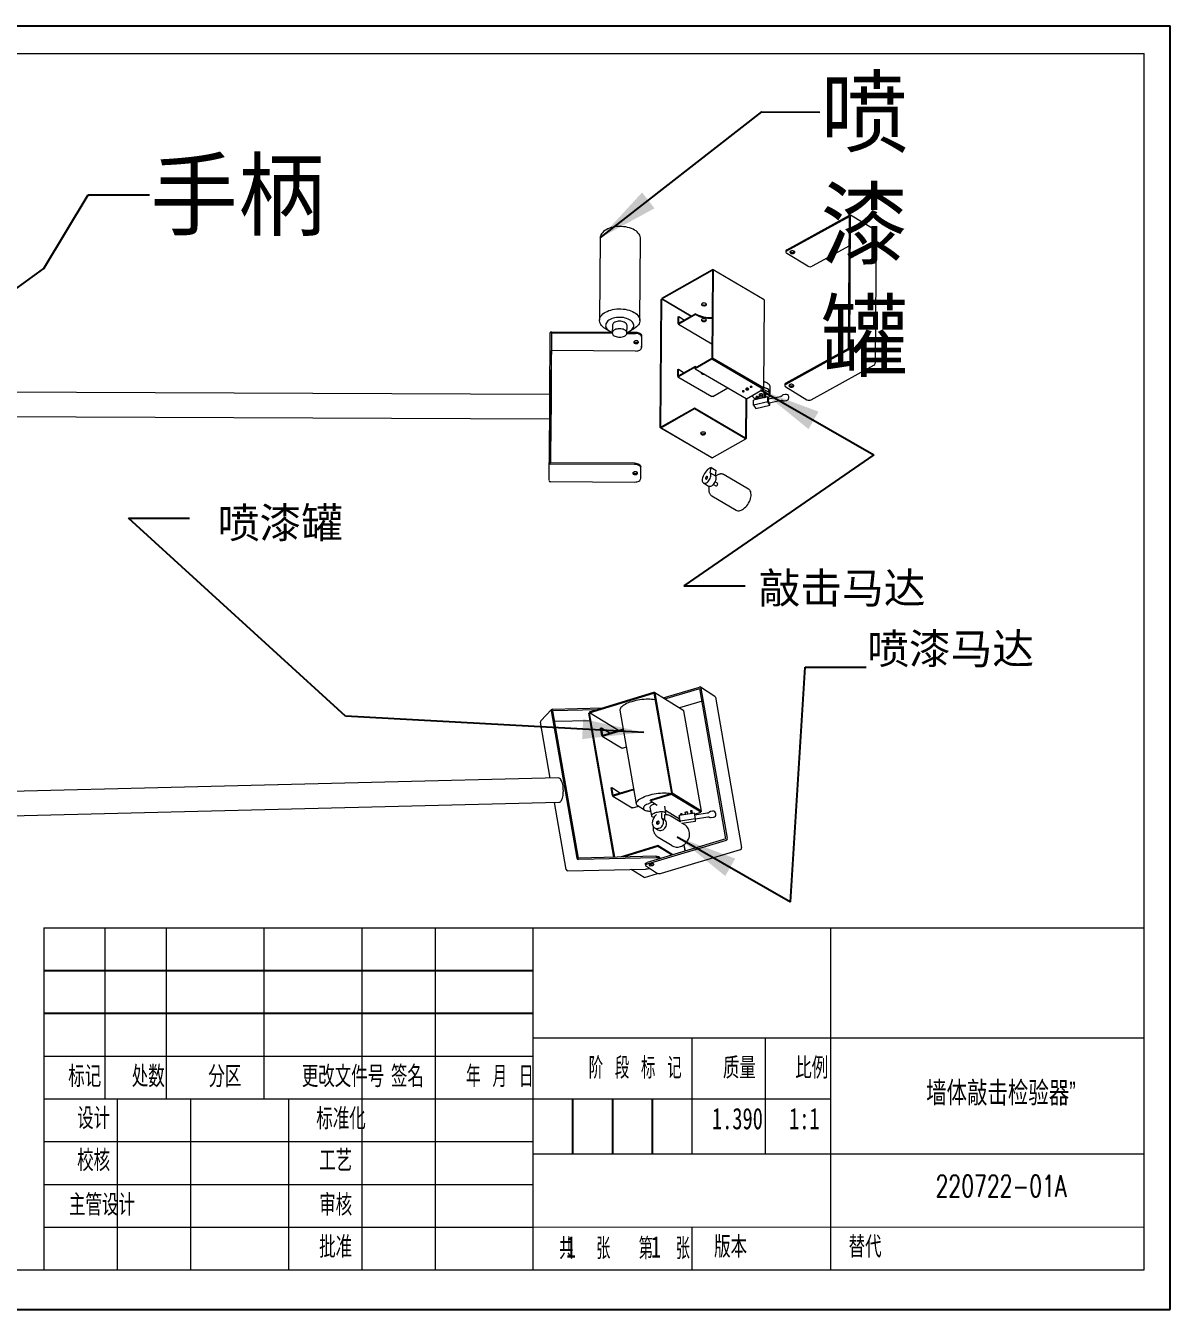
# Model space of a CAD drawing. Header units: millimetres. Extents: x 4026 to 12897, y 1001 to 4966.
# Drawn here: x 5124 to 6996, y 1001 to 3101 of the extents above; entities that cross this region are included whole.
import ezdxf

# ---------------------------------------------------------------- set-up
doc = ezdxf.new("R2010")
doc.units = ezdxf.units.MM
doc.layers.add('图框', color=7, linetype='Continuous')
doc.styles.add('SLDTEXTSTYLE0', font='TXT', dxfattribs={"width": 0.7, "bigfont": 'bigfont'})
doc.styles.add('SLDTEXTSTYLE1', font='TXT', dxfattribs={"width": 0.6, "bigfont": 'bigfont'})
doc.styles.add('SLDTEXTSTYLE2', font='TXT', dxfattribs={"width": 0.614286, "bigfont": 'bigfont'})
doc.styles.add('SLDTEXTSTYLE3', font='TXT', dxfattribs={"width": 0.62, "bigfont": 'bigfont'})
doc.styles.add('SLDTEXTSTYLE5', font='TXT', dxfattribs={"width": 0.7})
doc.dimstyles.new('ISO-25', dxfattribs={"dimtxt": 2.5, "dimasz": 2.5, "dimexe": 1.25, "dimexo": 0.625, "dimtad": 1, "dimtxsty": 'Standard', "dimcen": 2.5, "dimadec": 0, "dimazin": 0, "dimtfac": 1, "dimtmove": 0, "dimatfit": 3, "dimfxl": 1, "dimarcsym": 0})

msp = doc.modelspace()

# ---------------------------------------------------------------- linework, layer by layer
at = {"color": 7, "linetype": 'Continuous', "lineweight": 15}
for p, q in [((6368.9, 2732.3), (6471.5, 2788.8)), ((6369, 2734.3), (6471.5, 2790.8)), ((6470.1, 2572.6), (6471.6, 2788.7)), ((6471.9, 2573.6), (6473.4, 2789.7)), ((6514.5, 2765.8), (6472.9, 2790.9)), ((6063.6, 2753.4), (6062.6, 2618.7)), ((6128.6, 2618.2), (6129.6, 2752.9)), ((6515, 2764.5), (6513.5, 2548.5)), ((6367.4, 2732.3), (6367.4, 2730.2)), ((6471.3, 2740.6), (6410.5, 2707.1)), ((6403.5, 2707.2), (6368.8, 2728.2)), ((6164.4, 2654.8), (6247.4, 2701.9)), ((6164.4, 2653.6), (6247.3, 2700.7)), ((6247.4, 2700.7), (6246.4, 2556.3)), ((6247.4, 2701.9), (6247.3, 2700.7)), ((6247.4, 2700.7), (6247.3, 2700.7)), ((6248.5, 2701.3), (6247.4, 2701.9)), ((6248.5, 2701.3), (6247.4, 2700.7)), ((6248.5, 2701.3), (6247.4, 2556.9)), ((6331.8, 2652.4), (6248.5, 2701.3)), ((6161.8, 2443.2), (6163.3, 2652.9)), ((6162.9, 2443.8), (6164.3, 2653.5)), ((6163.3, 2652.9), (6164.3, 2653.5)), ((6212.5, 2625.2), (6164.3, 2653.5)), ((6164.4, 2654.8), (6164.4, 2653.6)), ((6212.6, 2625.3), (6164.4, 2653.6)), ((6331.2, 2507.3), (6332.3, 2651.7)), ((6219.7, 2629.3), (6192.5, 2613.8)), ((6219.7, 2628), (6192.5, 2612.6)), ((6219.7, 2629.3), (6219.7, 2628)), ((6072.2, 2605.1), (6079.3, 2601)), ((6083.6, 2610.4), (6083.5, 2598.1)), ((6107.5, 2597.9), (6107.6, 2610.2)), ((6111.8, 2600.8), (6118.9, 2604.8)), ((6191.3, 2624.2), (6192.4, 2624.8)), ((6191.3, 2613.3), (6191.3, 2624.2)), ((6191.6, 2612.5), (6246.6, 2580.3)), ((6192.3, 2613.9), (6192.4, 2624.8)), ((6192.4, 2624.8), (6201.9, 2619.2)), ((5981.5, 2597.8), (5980, 2385.9)), ((5984, 2597.8), (5982.5, 2385.8)), ((5984.2, 2600), (6082.2, 2599.6)), ((5984.2, 2598), (6083.5, 2597.5)), ((6107.5, 2597.4), (6121.5, 2597.3)), ((6109, 2599.4), (6121.5, 2599.4)), ((6131.5, 2593.6), (6131.5, 2576.2)), ((6131.5, 2591.5), (6131.5, 2574.2)), ((5982.7, 2385.7), (5984, 2568.9)), ((6121.5, 2568.5), (5984.2, 2569.1)), ((6131.5, 2574.2), (6131.5, 2576.2)), ((6470, 2572.4), (6367.4, 2515.9)), ((6470, 2570.4), (6367.4, 2513.9)), ((6219.1, 2543.1), (6191.9, 2527.7)), ((6219.1, 2541.9), (6191.9, 2526.5)), ((6246.3, 2556.2), (6219, 2540.7)), ((6246.3, 2555), (6219, 2539.5)), ((6219.1, 2543.1), (6219.1, 2541.9)), ((6221.3, 2541.9), (6219.1, 2543.1)), ((6220.1, 2541.3), (6219.1, 2541.9)), ((6329.6, 2507.3), (6246.3, 2556.2)), ((6246.3, 2555), (6246.3, 2556.2)), ((6329.6, 2506.1), (6246.3, 2555)), ((6247.4, 2556.9), (6246.4, 2556.3)), ((6329.7, 2507.4), (6246.4, 2556.3)), ((6330.8, 2508), (6247.4, 2556.9)), ((6409, 2488.7), (6511.6, 2545.2)), ((6190.7, 2538), (6191.8, 2538.6)), ((6190.7, 2527.2), (6190.7, 2538)), ((6191, 2526.4), (6246.2, 2494)), ((6191.7, 2527.8), (6191.8, 2538.6)), ((6191.8, 2538.6), (6201.3, 2533)), ((6219, 2539.5), (6219, 2540.7)), ((6219, 2539.5), (6302.3, 2490.6)), ((6300.9, 2524.2), (6301, 2524.2)), ((5980.8, 2497.4), (4481.9, 2504.1)), ((6247.8, 2494), (6272.6, 2508.1)), ((6303.2, 2490.5), (6330.5, 2506)), ((6329.6, 2506.1), (6329.6, 2507.3)), ((6330.8, 2508), (6329.7, 2507.4)), ((6329.7, 2507.3), (6330.7, 2506.7)), ((6331.3, 2500.3), (6331.3, 2498.7)), ((6335.3, 2498.6), (6335.3, 2500.3)), ((6341.4, 2496.6), (6341.5, 2500.4)), ((6342, 2500.4), (6342, 2508.6)), ((6365.9, 2513.9), (6365.9, 2511.8)), ((6367.3, 2509.8), (6401.9, 2488.8)), ((6302, 2490.8), (6301.5, 2426.3)), ((6303, 2490.4), (6302.6, 2425.6)), ((6337.9, 2493.3), (6314.5, 2488.2)), ((6314.5, 2480.1), (6314.5, 2488.2)), ((6337.8, 2485.1), (6314.5, 2480.1)), ((6314.5, 2480.1), (6318.1, 2474.7)), ((6318.1, 2474.7), (6341.4, 2479.7)), ((6318.5, 2493.1), (6318.5, 2491.4)), ((6319.3, 2491.4), (6319.3, 2489.3)), ((6321.8, 2489.8), (6321.8, 2491.4)), ((6322.5, 2491.4), (6322.5, 2493)), ((6323.9, 2496.7), (6323.9, 2494.2)), ((6324.9, 2494.2), (6324.9, 2490.5)), ((6328.9, 2491.4), (6328.9, 2494.2)), ((6329.9, 2494.2), (6329.9, 2496.6)), ((6332.1, 2498.7), (6332, 2492.7)), ((6334.5, 2492.7), (6334.6, 2498.7)), ((6337.8, 2485.1), (6337.9, 2493.3)), ((6341.4, 2479.7), (6337.8, 2485.1)), ((6340.3, 2489.7), (6337.9, 2493.3)), ((6358.6, 2493.7), (6339, 2489.5)), ((6340.3, 2483.6), (6359.9, 2487.9)), ((6341.4, 2479.7), (6341.4, 2483.8)), ((6366.6, 2497.5), (6363.1, 2496.8)), ((6365.2, 2487), (6368.7, 2487.7)), ((4481.7, 2464.1), (5980.5, 2457.4)), ((6218.1, 2475.1), (6162.9, 2443.7)), ((6218.1, 2473.8), (6162.9, 2442.5)), ((6218.1, 2473.8), (6218.1, 2475.1)), ((6301.4, 2426.2), (6218.1, 2475.1)), ((6301.4, 2425), (6218.1, 2473.8)), ((6161.8, 2443.2), (6162.9, 2443.8)), ((6245.1, 2394.3), (6161.8, 2443.2)), ((6162.9, 2443.7), (6162.9, 2443.8)), ((6162.9, 2442.5), (6162.9, 2443.7)), ((6246.2, 2393.6), (6162.9, 2442.5)), ((6247.1, 2393.5), (6302.2, 2424.9)), ((6245.1, 2394.3), (6245.1, 2394.3)), ((5980, 2357), (5980, 2385.9)), ((6120, 2385.1), (5982.7, 2385.7)), ((6120, 2383), (5982.7, 2383.6)), ((6130, 2361.9), (6130, 2379.2)), ((6130, 2359.9), (6130, 2377.2)), ((6243.6, 2369.2), (6245, 2377.9)), ((6245, 2377.9), (6253.4, 2373)), ((5982.7, 2354.8), (6120, 2354.1)), ((6130, 2359.9), (6130, 2361.9)), ((6232.7, 2352.6), (6241.1, 2347.6)), ((6243.6, 2369.2), (6252.1, 2364.2)), ((6255.4, 2352.3), (6251.8, 2354.4)), ((6252.1, 2364.2), (6253.4, 2373)), ((6306.5, 2342.6), (6266.4, 2366.1)), ((6246.1, 2331.6), (6286.3, 2308.1)), ((6248.9, 2350.3), (6252.9, 2348)), ((6166.7, 2000.9), (6226.1, 2018.8)), ((6169.4, 1999.3), (6226.5, 2016.5)), ((6269.5, 1770.6), (6226.7, 2016.3)), ((6251.2, 2003.5), (6228, 2018.6)), ((6271.8, 1771.3), (6229, 2017)), ((6046.1, 1978), (6151.4, 2010.3)), ((6046.4, 1976.6), (6151.7, 2008.9)), ((6151.4, 2010.3), (6151.7, 2008.9)), ((6153.1, 2009.3), (6151.4, 2010.3)), ((6153.1, 2009.3), (6151.7, 2008.9)), ((6151.7, 2008.9), (6180.4, 1844.6)), ((6151.7, 2008.9), (6151.7, 2008.9)), ((6153.1, 2009.3), (6181.7, 1845)), ((6200.6, 1980.1), (6153.1, 2009.3)), ((6230.3, 1995.6), (6193.5, 1984.5)), ((6252.2, 2002), (6295.1, 1756.2)), ((5984, 1981.9), (5966.6, 1963.4)), ((5983.5, 1980), (6025.5, 1738.8)), ((5985.6, 1982.5), (6067.6, 1984.6)), ((5985.8, 1980), (6027.8, 1738.9)), ((5986, 1980.2), (6059.3, 1982)), ((6044.9, 1976.1), (6046.3, 1976.5)), ((6086.1, 1740.2), (6044.9, 1976.1)), ((6046.1, 1978), (6046.4, 1976.6)), ((6087.5, 1740.2), (6046.3, 1976.5)), ((6093.6, 1947.5), (6046.3, 1976.5)), ((6093.7, 1947.5), (6046.4, 1976.6)), ((6096.1, 1981), (6122.8, 1827.7)), ((6200.6, 1980.1), (6200.8, 1979.9)), ((6229.4, 1815.7), (6200.8, 1980)), ((5982, 1869.8), (5966, 1961.5)), ((6047.1, 1963.7), (5988.9, 1962.2)), ((6066.6, 1964.2), (6066.4, 1964.2)), ((6064.4, 1951.7), (6065.8, 1952.2)), ((6066.6, 1939.4), (6064.4, 1951.7)), ((6067.9, 1939.8), (6065.8, 1952.2)), ((6065.8, 1952.2), (6080.1, 1943.4)), ((6067.2, 1938.4), (6098.7, 1919.1)), ((6101.5, 1949.9), (6068.1, 1939.7)), ((6101.8, 1948.5), (6068.4, 1938.3)), ((6100.1, 1918.9), (6099.9, 1919)), ((6100.1, 1918.9), (6106.6, 1920.9)), ((5995.3, 1870.1), (4631.4, 1836.1)), ((6081.5, 1853.8), (6082.9, 1854.2)), ((6083.7, 1841.4), (6081.5, 1853.8)), ((6085, 1841.8), (6082.9, 1854.2)), ((6082.9, 1854.2), (6097.2, 1845.4)), ((6118.6, 1851.9), (6085.2, 1841.7)), ((6118.8, 1850.5), (6085.5, 1840.3)), ((4638.4, 1796.3), (5996.3, 1830.2)), ((6008.1, 1720.3), (5989, 1830)), ((6084.3, 1840.4), (6115.8, 1821.1)), ((6180.3, 1844.5), (6145.7, 1833.9)), ((6145.9, 1832.5), (6145.7, 1833.9)), ((6180.6, 1843.1), (6145.9, 1832.5)), ((6145.9, 1832.5), (6156.9, 1825.7)), ((6180.6, 1843.1), (6180.3, 1844.5)), ((6227.9, 1815.4), (6180.3, 1844.5)), ((6181.7, 1845), (6180.4, 1844.6)), ((6227.9, 1815.5), (6180.4, 1844.6)), ((6228.1, 1814), (6180.6, 1843.1)), ((6180.7, 1844.3), (6181.1, 1844.2)), ((6229.3, 1815.9), (6181.7, 1845)), ((6187.4, 1840.3), (6187.5, 1840.2)), ((6187.7, 1840), (6187.6, 1840.2)), ((6208.1, 1827.6), (6207.9, 1827.6)), ((6117.1, 1821), (6116.9, 1821)), ((6117.1, 1820.9), (6126.4, 1823.8)), ((6125.6, 1824.3), (6136.2, 1817.7)), ((6145.1, 1822), (6147.6, 1808.1)), ((6164.7, 1804.5), (6164.7, 1813)), ((6171.2, 1812.2), (6169.2, 1823.8)), ((6169.5, 1801.5), (6169.5, 1810.1)), ((6170.3, 1817.6), (6193.5, 1803.3)), ((6194.4, 1798.1), (6179.2, 1807.5)), ((6179.2, 1807.5), (6179.6, 1807.2)), ((6217.8, 1812.3), (6193.1, 1808.4)), ((6194.7, 1799.1), (6193.1, 1808.4)), ((6193.1, 1808.4), (6193.2, 1805.1)), ((6195.3, 1811), (6195.6, 1808.8)), ((6198.1, 1809.2), (6197.7, 1811.4)), ((6202.6, 1813.6), (6203.2, 1810)), ((6207.2, 1810.6), (6206.5, 1814.3)), ((6211.5, 1816), (6212.3, 1811.4)), ((6214.8, 1811.8), (6214, 1816.4)), ((6219.4, 1803), (6217.8, 1812.3)), ((6218, 1821.4), (6218, 1821.6)), ((6218.1, 1810.8), (6228.3, 1813.9)), ((6238.9, 1812.2), (6218.4, 1809)), ((6219.4, 1803), (6239.8, 1806.2)), ((6227.8, 1815.5), (6228.4, 1815.1)), ((6229.3, 1815.9), (6227.9, 1815.5)), ((6228.1, 1814), (6227.9, 1815.4)), ((6247.5, 1815.5), (6243.8, 1815)), ((6152.9, 1788.4), (6157.8, 1785.4)), ((6164.7, 1804.5), (6169.5, 1801.5)), ((6192.8, 1803.8), (6193.7, 1798.6)), ((6194.4, 1798.1), (6193.2, 1805.1)), ((6193.4, 1803.4), (6194.3, 1798.2)), ((6219.4, 1803), (6194.7, 1799.1)), ((6194.7, 1799.1), (6194.8, 1797.6)), ((6197.2, 1796.1), (6219.5, 1799.6)), ((6202.1, 1793.4), (6197.5, 1796.2)), ((6219.5, 1799.6), (6219.4, 1803)), ((6245.3, 1805.1), (6249, 1805.7)), ((6269.4, 1770.3), (6140.3, 1731.5)), ((6269.8, 1768), (6140.7, 1729.2)), ((6158.3, 1773.4), (6181.2, 1759.3)), ((6158, 1759.4), (6096.2, 1740.4)), ((6158.2, 1758), (6101.4, 1740.5)), ((6182.6, 1744.2), (6158, 1759.4)), ((6158.2, 1758), (6158, 1759.4)), ((6181.3, 1743.8), (6158.2, 1758)), ((6163.9, 1714.1), (6293.1, 1753)), ((6200.3, 1760.4), (6202.1, 1750.1)), ((6200.8, 1760.8), (6202.6, 1750.3)), ((6154.8, 1741.9), (6028.1, 1738.7)), ((6155.2, 1739.6), (6028.5, 1736.4)), ((6137.3, 1729.4), (6137.7, 1727.1)), ((6138.1, 1726.6), (6157.5, 1714)), ((6161.5, 1737.9), (6161.1, 1739.9)), ((6011, 1717.9), (6137.7, 1721.1)), ((6135.7, 1707.3), (6114.3, 1720.5)), ((6136, 1707.3), (6135.7, 1707.3)), ((6136, 1707.3), (6157.6, 1713.9))]:
    msp.add_line(p, q, dxfattribs=at)
at = {"color": 7, "linetype": 'Continuous', "lineweight": 15, "flags": 128}
for points in [[(6129.6, 2752.9), (6129.5, 2753.8), (6129.2, 2755.8), (6128.5, 2757.8), (6127.5, 2759.7), (6126.1, 2761.5), (6124.4, 2763.3), (6122.4, 2764.9), (6120.1, 2766.4), (6117.5, 2767.8), (6114.8, 2769), (6111.8, 2770), (6108.6, 2770.8), (6105.4, 2771.5), (6102, 2771.9), (6098.6, 2772.2), (6095.1, 2772.2), (6091.7, 2772), (6088.3, 2771.6), (6085, 2771.1)], [(6085, 2771.1), (6081.8, 2770.3), (6078.8, 2769.3), (6076, 2768.2), (6073.4, 2766.8), (6071.1, 2765.4), (6069, 2763.8), (6067.3, 2762.1), (6065.9, 2760.3), (6064.8, 2758.4), (6064, 2756.4), (6063.6, 2754.5), (6063.6, 2753.4)], [(6380.9, 2731.7), (6380, 2732.1), (6378.9, 2732.4), (6377.7, 2732.4), (6376.5, 2732.2), (6375.5, 2731.9), (6374.7, 2731.4), (6374.2, 2730.8), (6374.1, 2730.1), (6374.3, 2729.4), (6374.8, 2728.8), (6375.6, 2728.3), (6376.7, 2727.9), (6377.8, 2727.8), (6379, 2727.9), (6380.1, 2728.1), (6381, 2728.5), (6381.7, 2729.1), (6382, 2729.8), (6382, 2730.5), (6381.6, 2731.1), (6380.9, 2731.7)], [(6236.4, 2643.1), (6237.1, 2643.7), (6237.5, 2644.3), (6237.6, 2645), (6237.3, 2645.7), (6236.6, 2646.3), (6235.7, 2646.7), (6234.7, 2647), (6233.5, 2647.1), (6232.3, 2647), (6231.2, 2646.7), (6230.4, 2646.2), (6229.8, 2645.6), (6229.6, 2644.9), (6229.7, 2644.2), (6230.2, 2643.6), (6231, 2643.1), (6232, 2642.7), (6233.1, 2642.5), (6234.3, 2642.5), (6235.5, 2642.7), (6236.4, 2643.1)], [(6072.2, 2605.1), (6072.1, 2605.2), (6069.8, 2606.7), (6067.8, 2608.3), (6066.1, 2610.1), (6064.7, 2611.9), (6063.7, 2613.8), (6063, 2615.8), (6062.7, 2617.8), (6062.7, 2619.7), (6063.1, 2621.7), (6063.8, 2623.7), (6064.9, 2625.6), (6066.4, 2627.4), (6068.1, 2629.1), (6070.2, 2630.7), (6072.5, 2632.1), (6075.1, 2633.4), (6077.9, 2634.6), (6080.9, 2635.6), (6084.1, 2636.3)], [(6084.1, 2636.3), (6087.4, 2636.9), (6090.7, 2637.3), (6094.2, 2637.5), (6097.6, 2637.5), (6101.1, 2637.2), (6104.4, 2636.8), (6107.7, 2636.1), (6110.9, 2635.3), (6113.8, 2634.3), (6116.6, 2633.1), (6119.2, 2631.7), (6121.4, 2630.2), (6123.5, 2628.6), (6125.2, 2626.8), (6126.5, 2625), (6127.6, 2623.1), (6128.3, 2621.1), (6128.6, 2619.1), (6128.6, 2617.1), (6128.2, 2615.2), (6127.4, 2613.2), (6126.3, 2611.3), (6124.9, 2609.5), (6123.2, 2607.8), (6121.1, 2606.2), (6118.9, 2604.8)], [(6229.7, 2645.4), (6230.2, 2644.8), (6231, 2644.3), (6232, 2643.9), (6233.1, 2643.7), (6234.3, 2643.7), (6235.5, 2644), (6236.4, 2644.4)], [(6236.4, 2644.4), (6237.1, 2644.9), (6237.5, 2645.4)], [(6087.5, 2622.8), (6084.9, 2622.1), (6082.4, 2621.2), (6080.1, 2620.2), (6078.1, 2619), (6076.4, 2617.7), (6075, 2616.3), (6073.8, 2614.7), (6073.1, 2613.1), (6072.7, 2611.5), (6072.6, 2609.8), (6072.9, 2608.1), (6073.6, 2606.5), (6074.6, 2604.9), (6075.9, 2603.5), (6077.6, 2602.1), (6079.5, 2600.8), (6081.7, 2599.7), (6083.5, 2599)], [(6091.3, 2604.5), (6089.4, 2604), (6087.7, 2603.3), (6086.2, 2602.5), (6085, 2601.5), (6084.2, 2600.4), (6083.7, 2599.2), (6083.5, 2598), (6083.7, 2596.8), (6084.3, 2595.7), (6085.2, 2594.6), (6086.4, 2593.6), (6087.9, 2592.7), (6089.6, 2592), (6091.5, 2591.5), (6093.5, 2591.2), (6095.6, 2591.1), (6097.7, 2591.2), (6099.7, 2591.5), (6101.6, 2592), (6103.3, 2592.7), (6104.8, 2593.6), (6105.9, 2594.6), (6106.8, 2595.7), (6107.3, 2596.8), (6107.5, 2598), (6107.3, 2599.2), (6106.7, 2600.4), (6105.8, 2601.5), (6104.6, 2602.5), (6103.1, 2603.3), (6101.4, 2604), (6099.5, 2604.5), (6097.5, 2604.9), (6095.4, 2605), (6093.3, 2604.9), (6091.3, 2604.5)], [(6091.4, 2616.8), (6089.5, 2616.3), (6087.8, 2615.6), (6086.3, 2614.7), (6085.1, 2613.7), (6084.3, 2612.6), (6083.7, 2611.5), (6083.6, 2610.4)], [(6107.5, 2598.9), (6108.7, 2599.3), (6111, 2600.4), (6113, 2601.5), (6114.8, 2602.9), (6116.2, 2604.3), (6117.3, 2605.8), (6118.1, 2607.4), (6118.5, 2609.1), (6118.6, 2610.8), (6118.2, 2612.4), (6117.6, 2614), (6116.6, 2615.6), (6115.2, 2617.1), (6113.6, 2618.5), (6111.6, 2619.7), (6109.4, 2620.8), (6107, 2621.7), (6104.4, 2622.5), (6101.7, 2623.1), (6098.9, 2623.4), (6096, 2623.6), (6093.1, 2623.5), (6090.3, 2623.2), (6087.5, 2622.8)], [(6107.6, 2610.2), (6107.6, 2610.3), (6107.4, 2611.5), (6106.8, 2612.7), (6105.9, 2613.8), (6104.7, 2614.7), (6103.2, 2615.6), (6101.5, 2616.3), (6099.6, 2616.8), (6097.6, 2617.1), (6095.5, 2617.2), (6093.4, 2617.1), (6091.4, 2616.8)], [(6236.2, 2617.4), (6237, 2618), (6237.3, 2618.6), (6237.4, 2619.3), (6237.1, 2620), (6236.5, 2620.6), (6235.6, 2621), (6234.5, 2621.3), (6233.3, 2621.4), (6232.1, 2621.3), (6231.1, 2620.9), (6230.2, 2620.5), (6229.7, 2619.9), (6229.4, 2619.2), (6229.6, 2618.5), (6230, 2617.9), (6230.8, 2617.3), (6231.8, 2617), (6233, 2616.8), (6234.1, 2616.8), (6235.3, 2617), (6236.2, 2617.4)], [(6229.6, 2619.7), (6230, 2619.1), (6230.8, 2618.6), (6231.8, 2618.2), (6233, 2618), (6234.2, 2618), (6235.3, 2618.2), (6236.2, 2618.6)], [(6236.2, 2618.6), (6237, 2619.2), (6237.3, 2619.7)], [(6118.5, 2582.9), (6118.7, 2582.2), (6119.2, 2581.6), (6120, 2581.1), (6121, 2580.8), (6122.2, 2580.6), (6123.4, 2580.6), (6124.5, 2580.9), (6125.4, 2581.3), (6126.1, 2581.9), (6126.5, 2582.5), (6126.5, 2583.2), (6126.1, 2583.9), (6125.4, 2584.5), (6124.5, 2584.9), (6123.4, 2585.1), (6122.2, 2585.2), (6121, 2585.1), (6120, 2584.7), (6119.2, 2584.2), (6118.7, 2583.6), (6118.5, 2582.9)], [(6121.5, 2599.4), (6123.5, 2599.3), (6125.3, 2598.9), (6127.1, 2598.4), (6128.6, 2597.7), (6129.8, 2596.8), (6130.7, 2595.8), (6131.3, 2594.7), (6131.5, 2593.6)], [(6131.5, 2591.5), (6131.3, 2592.6), (6130.7, 2593.7), (6129.8, 2594.7), (6128.6, 2595.6), (6127, 2596.3), (6125.3, 2596.9), (6123.4, 2597.2), (6121.5, 2597.3)], [(6121.5, 2568.5), (6123.5, 2568.6), (6125.3, 2568.9), (6127.1, 2569.4), (6128.6, 2570.1), (6129.8, 2571), (6130.7, 2572), (6131.3, 2573.1), (6131.5, 2574.2)], [(6229, 2533.6), (6228.8, 2533), (6229, 2532.4), (6229.4, 2531.7), (6230.2, 2531.2), (6231.2, 2530.8), (6232.4, 2530.6), (6233.5, 2530.7), (6233.9, 2530.7)], [(6298.8, 2502), (6299.2, 2502.3), (6299.3, 2502.6), (6299.2, 2502.9), (6298.8, 2503.2), (6298.4, 2503.4), (6297.8, 2503.5), (6297.2, 2503.4), (6296.7, 2503.2), (6296.4, 2503), (6296.3, 2502.6), (6296.4, 2502.3), (6296.7, 2502), (6297.2, 2501.8), (6297.8, 2501.8), (6298.4, 2501.8), (6298.8, 2502)], [(6305.9, 2505.2), (6306.5, 2505.7), (6306.7, 2506.2), (6306.5, 2506.8), (6305.9, 2507.3), (6305.1, 2507.6), (6304.2, 2507.7), (6303.2, 2507.6), (6302.4, 2507.3), (6301.9, 2506.8), (6301.7, 2506.3), (6301.9, 2505.7), (6302.4, 2505.2), (6303.2, 2504.9), (6304.2, 2504.8), (6305.1, 2504.9), (6305.9, 2505.2)], [(6311.6, 2509.3), (6311.9, 2509.5), (6312.1, 2509.9), (6312, 2510.2), (6311.6, 2510.5), (6311.1, 2510.7), (6310.6, 2510.7), (6310, 2510.7), (6309.5, 2510.5), (6309.2, 2510.2), (6309.1, 2509.9), (6309.2, 2509.6), (6309.5, 2509.3), (6310, 2509.1), (6310.6, 2509), (6311.1, 2509.1), (6311.6, 2509.3)], [(6334.7, 2501.1), (6334.1, 2501.4), (6333.3, 2501.5), (6332.6, 2501.4), (6331.9, 2501.1), (6331.5, 2500.8), (6331.3, 2500.3), (6331.3, 2500.3)], [(6334.7, 2499.5), (6334.1, 2499.7), (6333.3, 2499.8), (6332.6, 2499.7), (6331.9, 2499.5), (6331.5, 2499.1), (6331.3, 2498.7), (6331.5, 2498.2), (6331.9, 2497.9), (6332.1, 2497.8)], [(6334.2, 2499.2), (6333.8, 2499.3), (6333.3, 2499.4), (6332.8, 2499.3), (6332.4, 2499.2), (6332.2, 2498.9), (6332.1, 2498.7), (6332.1, 2498.7)], [(6334.6, 2498.7), (6334.5, 2498.9), (6334.2, 2499.2)], [(6334.6, 2497.8), (6334.7, 2497.8), (6335.2, 2498.2), (6335.3, 2498.6), (6335.2, 2499.1), (6334.7, 2499.5)], [(6335.3, 2500.3), (6335.2, 2500.7), (6334.7, 2501.1)], [(6338.9, 2491.8), (6339.8, 2492.8), (6340.7, 2494), (6341.2, 2495.3), (6341.4, 2496.6), (6341.3, 2497.9), (6340.7, 2499.2), (6339.9, 2500.4), (6338.7, 2501.5), (6337.2, 2502.5)], [(6341.4, 2498.2), (6341.8, 2499.2), (6342, 2500.6), (6341.8, 2501.9), (6341.2, 2503.2), (6340.3, 2504.4), (6339.1, 2505.5), (6337.6, 2506.6)], [(6379.4, 2513.3), (6378.5, 2513.7), (6377.4, 2514), (6376.2, 2514), (6375, 2513.8), (6374, 2513.5), (6373.2, 2513), (6372.7, 2512.4), (6372.5, 2511.7), (6372.7, 2511), (6373.3, 2510.4), (6374.1, 2509.9), (6375.1, 2509.5), (6376.3, 2509.4), (6377.5, 2509.5), (6378.6, 2509.7), (6379.5, 2510.1), (6380.2, 2510.7), (6380.5, 2511.4), (6380.5, 2512.1), (6380.1, 2512.7), (6379.4, 2513.3)], [(6373.7, 2512.2), (6373, 2512.7), (6373, 2512.7)], [(5983.4, 2492.5), (5983.4, 2490.9), (5983.4, 2489), (5983.4, 2486.8), (5983.4, 2484.5), (5983.3, 2482.1), (5983.3, 2479.6), (5983.3, 2477), (5983.3, 2474.4), (5983.3, 2471.9), (5983.3, 2469.5), (5983.3, 2467.2), (5983.3, 2465.2), (5983.2, 2463.4), (5983.2, 2461.8), (5983.2, 2460.6), (5983.2, 2459.7), (5983.2, 2459.1), (5983.2, 2458.9), (5983.2, 2459), (5983.2, 2459.5), (5983.2, 2460.4), (5983.2, 2461.6), (5983.2, 2463.1), (5983.2, 2464.8), (5983.2, 2466.8), (5983.2, 2469.1), (5983.2, 2471.4), (5983.2, 2473.9), (5983.2, 2476.5), (5983.2, 2479.1), (5983.2, 2481.6), (5983.2, 2484.1), (5983.2, 2486.4), (5983.3, 2488.6), (5983.3, 2490.5), (5983.3, 2492.2), (5983.3, 2493.6), (5983.3, 2494.7), (5983.3, 2495.4), (5983.3, 2495.8), (5983.3, 2495.9), (5983.4, 2495.5), (5983.4, 2494.8), (5983.4, 2493.8), (5983.4, 2492.5)], [(6312.5, 2495.8), (6312.6, 2495.5), (6313.1, 2494.2), (6314, 2493), (6315.2, 2491.8), (6316.6, 2490.8), (6318.4, 2490), (6319.3, 2489.6)], [(6322, 2493.8), (6321.3, 2494.1), (6320.6, 2494.2), (6319.8, 2494.1), (6319.1, 2493.9), (6318.7, 2493.5), (6318.5, 2493.1), (6318.5, 2493.1)], [(6322, 2492.2), (6321.3, 2492.5), (6320.5, 2492.6), (6319.8, 2492.5), (6319.1, 2492.2), (6318.7, 2491.9), (6318.5, 2491.4), (6318.7, 2491), (6319.1, 2490.6), (6319.3, 2490.5)], [(6321.4, 2491.9), (6321, 2492.1), (6320.5, 2492.1), (6320.1, 2492.1), (6319.7, 2491.9), (6319.4, 2491.7), (6319.3, 2491.4), (6319.3, 2491.4)], [(6321.8, 2491.4), (6321.7, 2491.7), (6321.4, 2491.9)], [(6321.8, 2490.5), (6321.9, 2490.6), (6322.4, 2490.9), (6322.5, 2491.4), (6322.4, 2491.8), (6322, 2492.2)], [(6322.5, 2493), (6322.4, 2493.5), (6322, 2493.8)], [(6329.1, 2497.9), (6328.2, 2498.2), (6327.2, 2498.4), (6326.2, 2498.3), (6325.2, 2498.1), (6324.5, 2497.7), (6324, 2497.1), (6323.9, 2496.7)], [(6329, 2495.4), (6328.2, 2495.8), (6327.2, 2495.9), (6326.2, 2495.9), (6325.2, 2495.6), (6324.5, 2495.2), (6324, 2494.7), (6323.9, 2494.1), (6324.2, 2493.5), (6324.8, 2493), (6324.9, 2492.9)], [(6328.3, 2495), (6327.7, 2495.3), (6326.9, 2495.4), (6326.2, 2495.3), (6325.5, 2495), (6325.1, 2494.7), (6324.9, 2494.2), (6324.9, 2494.2)], [(6328.9, 2494.2), (6328.8, 2494.6), (6328.3, 2495)], [(6328.9, 2492.9), (6329.4, 2493.2), (6329.8, 2493.7), (6329.9, 2494.3), (6329.6, 2494.9), (6329, 2495.4)], [(6334.2, 2493.2), (6333.8, 2493.4), (6333.3, 2493.4), (6332.8, 2493.4), (6332.4, 2493.2), (6332.1, 2493), (6332, 2492.7), (6332.1, 2492.4), (6332.4, 2492.2), (6332.5, 2492.1)], [(6334.5, 2492.6), (6334.5, 2492.7), (6334.4, 2493), (6334.2, 2493.2)], [(6339, 2489.5), (6338.8, 2489.3), (6338.6, 2488.9), (6338.6, 2488.1), (6338.6, 2487.2), (6338.8, 2486.2), (6339.1, 2485.2), (6339.4, 2484.4), (6339.8, 2483.8), (6340.2, 2483.6), (6340.3, 2483.6)], [(6234.9, 2432.1), (6235.7, 2432.6), (6236.1, 2433.3), (6236.1, 2434), (6235.8, 2434.6), (6235.2, 2435.2), (6234.3, 2435.7), (6233.2, 2436), (6232, 2436), (6230.8, 2435.9), (6229.8, 2435.6), (6228.9, 2435.1), (6228.4, 2434.5), (6228.1, 2433.8), (6228.3, 2433.2), (6228.7, 2432.5), (6229.5, 2432), (6230.5, 2431.6), (6231.7, 2431.4), (6232.9, 2431.5), (6234, 2431.7), (6234.9, 2432.1)], [(6236, 2434.3), (6235.9, 2434.2), (6235.3, 2433.6), (6234.5, 2433.1), (6233.4, 2432.8), (6232.3, 2432.7), (6231.1, 2432.7), (6230, 2433), (6229.1, 2433.5), (6228.5, 2434.1), (6228.3, 2434.4)], [(6120, 2385.1), (6122, 2384.9), (6123.8, 2384.6), (6125.6, 2384.1), (6127.1, 2383.3), (6128.3, 2382.5), (6129.3, 2381.5), (6129.8, 2380.4), (6130, 2379.2)], [(6130, 2377.2), (6129.8, 2378.3), (6129.2, 2379.4), (6128.3, 2380.4), (6127.1, 2381.3), (6125.6, 2382), (6123.8, 2382.6), (6121.9, 2382.9), (6120, 2383)], [(6245, 2377.9), (6243.1, 2377.1), (6241.2, 2375.9), (6239.3, 2374.4), (6237.5, 2372.6), (6235.9, 2370.5), (6234.4, 2368.3), (6233.1, 2366), (6232.1, 2363.5), (6231.3, 2361.1), (6230.8, 2358.7)], [(6117, 2368.6), (6117.2, 2367.9), (6117.7, 2367.3), (6118.5, 2366.8), (6119.5, 2366.4), (6120.7, 2366.3), (6121.9, 2366.3), (6123, 2366.6), (6123.9, 2367), (6124.6, 2367.6), (6125, 2368.2), (6125, 2368.9), (6124.6, 2369.6), (6123.9, 2370.1), (6123, 2370.6), (6121.9, 2370.8), (6120.7, 2370.9), (6119.5, 2370.7), (6118.5, 2370.4), (6117.7, 2369.9), (6117.2, 2369.3), (6117, 2368.6)], [(6120, 2354.1), (6122, 2354.3), (6123.8, 2354.6), (6125.6, 2355.1), (6127.1, 2355.8), (6128.3, 2356.7), (6129.2, 2357.7), (6129.8, 2358.8), (6130, 2359.9)], [(6230.8, 2358.7), (6230.7, 2357.1), (6230.8, 2355.6), (6231.2, 2354.3), (6231.9, 2353.3), (6232.8, 2352.5), (6233.9, 2352.2), (6235.1, 2352.1), (6236.4, 2352.5), (6237.8, 2353.1), (6239.2, 2354.1), (6240.5, 2355.3), (6241.7, 2356.8), (6242.8, 2358.4), (6243.7, 2360.2), (6244.3, 2362), (6244.7, 2363.7), (6244.9, 2365.4), (6244.7, 2366.9), (6244.3, 2368.2), (6243.6, 2369.2)], [(6238.1, 2363.4), (6237.4, 2363), (6236.8, 2362.3), (6236.3, 2361.5), (6236, 2360.6), (6236, 2359.8), (6236.3, 2359.2), (6236.8, 2358.9), (6237.4, 2359), (6238.1, 2359.4), (6238.8, 2360.1), (6239.2, 2361), (6239.5, 2361.8), (6239.5, 2362.6), (6239.2, 2363.2), (6238.7, 2363.5), (6238.1, 2363.4)], [(6241.1, 2347.6), (6241.2, 2347.6), (6242.3, 2347.2), (6243.5, 2347.2), (6244.9, 2347.5), (6246.3, 2348.2), (6247.6, 2349.1), (6249, 2350.4), (6250.2, 2351.8), (6251.3, 2353.5), (6252.1, 2355.2), (6252.8, 2357), (6253.2, 2358.8), (6253.3, 2360.4), (6253.2, 2361.9), (6252.7, 2363.2), (6252.1, 2364.2)], [(6254.1, 2348.1), (6254.8, 2348.6), (6255.4, 2349.4), (6255.8, 2350.3), (6255.9, 2351.1), (6255.8, 2351.8), (6255.4, 2352.3)], [(6252.9, 2348), (6252.9, 2348), (6253.5, 2347.9), (6254.1, 2348.1)], [(6296.3, 2309), (6298.2, 2310.2), (6300, 2311.7), (6301.8, 2313.5), (6303.5, 2315.4), (6305.1, 2317.5), (6306.5, 2319.8), (6307.8, 2322.1), (6308.8, 2324.6), (6309.6, 2327), (6310.2, 2329.4), (6310.5, 2331.7), (6310.6, 2333.9), (6310.4, 2336), (6310, 2337.9), (6309.3, 2339.5), (6308.4, 2340.9), (6307.3, 2342), (6306.5, 2342.6)], [(6286.3, 2308.1), (6287.5, 2307.5), (6289.1, 2307.2), (6290.8, 2307.2), (6292.5, 2307.5), (6294.4, 2308.1), (6296.3, 2309)], [(6128.7, 1997.8), (6125.3, 1997.2), (6122, 1996.5), (6118.7, 1995.7), (6115.5, 1994.8), (6112.4, 1993.8), (6109.6, 1992.7), (6106.9, 1991.6), (6104.5, 1990.4), (6102.3, 1989.2), (6100.5, 1987.9), (6098.9, 1986.6), (6097.7, 1985.3), (6096.8, 1984.1), (6096.2, 1982.8), (6096, 1981.6), (6096.1, 1981)], [(6153.7, 1997.6), (6152.9, 1997.8), (6150.5, 1998.3), (6147.8, 1998.6), (6145, 1998.8), (6142, 1998.9), (6138.8, 1998.8), (6135.5, 1998.6), (6132.1, 1998.3), (6128.7, 1997.8)], [(5996.3, 1830.2), (5996.6, 1830.2), (5997.6, 1830.5), (5998.6, 1831.1), (5999.5, 1832.1), (6000.4, 1833.4), (6001.1, 1835), (6001.8, 1836.9), (6002.4, 1839), (6002.9, 1841.3), (6003.2, 1843.8), (6003.4, 1846.4), (6003.5, 1849), (6003.4, 1851.7), (6003.2, 1854.4), (6002.9, 1856.9), (6002.4, 1859.4), (6001.8, 1861.7), (6001.1, 1863.7), (6000.4, 1865.6), (5999.5, 1867.1), (5998.6, 1868.4), (5997.6, 1869.3), (5996.6, 1869.9), (5995.5, 1870.1), (5995.3, 1870.1)], [(6125.6, 1824.3), (6125.5, 1824.3), (6124.3, 1825.2), (6123.5, 1826.2), (6122.9, 1827.3), (6122.8, 1828.4), (6123, 1829.6), (6123.5, 1830.8), (6124.4, 1832.1), (6125.6, 1833.4), (6127.2, 1834.6), (6129.1, 1835.9), (6131.2, 1837.1), (6133.6, 1838.3), (6136.3, 1839.5), (6139.1, 1840.6), (6142.2, 1841.6), (6145.4, 1842.5), (6148.7, 1843.3), (6152, 1844), (6155.4, 1844.5)], [(6149.5, 1830.3), (6148.7, 1830), (6146.1, 1829.2), (6143.7, 1828.3), (6141.5, 1827.4), (6139.5, 1826.4), (6137.8, 1825.3), (6136.4, 1824.3), (6135.4, 1823.2), (6134.7, 1822.1), (6134.3, 1821.1), (6134.3, 1820.1), (6134.6, 1819.2), (6135.3, 1818.4), (6136.4, 1817.6), (6137.7, 1817), (6139.4, 1816.5), (6141.4, 1816), (6143.5, 1815.8), (6145.9, 1815.6), (6146.3, 1815.6)], [(6154, 1827.6), (6152.9, 1827.3), (6151.1, 1826.7), (6149.4, 1826), (6147.9, 1825.3), (6146.7, 1824.6), (6145.8, 1823.8), (6145.3, 1823), (6145.1, 1822.3), (6145.1, 1822)], [(6155.4, 1844.5), (6158.8, 1845), (6162.2, 1845.3), (6165.5, 1845.5), (6168.7, 1845.6), (6171.7, 1845.5), (6174.6, 1845.3), (6177.2, 1845), (6179.6, 1844.6), (6180.1, 1844.4)], [(6208.4, 1827.4), (6208.3, 1827.4), (6208.2, 1827.4)], [(6159.4, 1814.2), (6157.4, 1813.8), (6155.4, 1813.4), (6153.5, 1812.8), (6151.8, 1812.1), (6150.3, 1811.4), (6149.1, 1810.6), (6148.3, 1809.8), (6147.7, 1809.1), (6147.5, 1808.3), (6147.7, 1807.7), (6148.2, 1807.1), (6149.1, 1806.6), (6150.3, 1806.2), (6151.7, 1805.9), (6152, 1805.9)], [(6169.5, 1809.6), (6169.6, 1809.7), (6170.5, 1810.5), (6171, 1811.2), (6171.2, 1812), (6171, 1812.7), (6170.5, 1813.3), (6169.7, 1813.8), (6168.5, 1814.2), (6167, 1814.4), (6165.3, 1814.6), (6163.5, 1814.6), (6161.5, 1814.5), (6159.4, 1814.2)], [(6197.8, 1810.9), (6197.9, 1811), (6198, 1811.2), (6197.9, 1811.4), (6197.6, 1811.5), (6197.1, 1811.5), (6196.5, 1811.4), (6195.9, 1811.3), (6195.5, 1811.1), (6195.2, 1810.9), (6195.1, 1810.7), (6195.2, 1810.5), (6195.4, 1810.5)], [(6206.7, 1813.3), (6207, 1813.5), (6207.1, 1813.8), (6206.9, 1814.1), (6206.4, 1814.3), (6205.5, 1814.4), (6204.6, 1814.3), (6203.7, 1814), (6202.9, 1813.7), (6202.4, 1813.4), (6202.2, 1813), (6202.4, 1812.7), (6202.8, 1812.6)], [(6214, 1815.9), (6214.2, 1816), (6214.2, 1816.2), (6214.1, 1816.3), (6213.8, 1816.4), (6213.3, 1816.5), (6212.7, 1816.4), (6212.2, 1816.3), (6211.7, 1816.1), (6211.4, 1815.9), (6211.3, 1815.7), (6211.4, 1815.5), (6211.6, 1815.4)], [(6149, 1795.8), (6149.2, 1794), (6149.7, 1792.2), (6150.5, 1790.7), (6151.7, 1789.3), (6153.1, 1788.3), (6154.6, 1787.6), (6156.4, 1787.2), (6158.1, 1787.3), (6159.9, 1787.7), (6161.6, 1788.4), (6163.2, 1789.5), (6164.6, 1790.8), (6165.8, 1792.4), (6166.6, 1794.2), (6167.1, 1796), (6167.3, 1797.9), (6167.2, 1799.8), (6166.6, 1801.6), (6165.8, 1803.1), (6164.7, 1804.5)], [(6158.2, 1799.3), (6157.3, 1799), (6156.6, 1798.4), (6156.1, 1797.6), (6155.9, 1796.6), (6156, 1795.7), (6156.5, 1795), (6157.3, 1794.6), (6158.2, 1794.5), (6159, 1794.8), (6159.8, 1795.4), (6160.3, 1796.2), (6160.5, 1797.2), (6160.3, 1798.1), (6159.8, 1798.8), (6159, 1799.2), (6158.2, 1799.3)], [(6157.8, 1785.4), (6157.9, 1785.3), (6159.5, 1784.6), (6161.2, 1784.3), (6163, 1784.3), (6164.7, 1784.7), (6166.5, 1785.4), (6168.1, 1786.5), (6169.4, 1787.9), (6170.6, 1789.5), (6171.4, 1791.2), (6172, 1793.1), (6172.1, 1795), (6172, 1796.9), (6171.5, 1798.6), (6170.6, 1800.2), (6169.5, 1801.5)], [(6194.9, 1757.8), (6197.3, 1758.7), (6199.5, 1759.9), (6201.7, 1761.4), (6203.6, 1763.2), (6205.4, 1765.2), (6206.8, 1767.4), (6208.1, 1769.8), (6209, 1772.3), (6209.6, 1774.9), (6209.9, 1777.4), (6209.9, 1780), (6209.5, 1782.5), (6208.9, 1784.9), (6207.9, 1787.2), (6206.6, 1789.2), (6205.1, 1791), (6203.3, 1792.6), (6202.1, 1793.4)], [(6137.3, 1729.4), (6137.3, 1729.5), (6137.4, 1729.8), (6137.6, 1730.2), (6138.1, 1730.5), (6138.7, 1730.9), (6139.4, 1731.2), (6140.3, 1731.5)], [(6140.7, 1729.2), (6139.8, 1728.9), (6139.1, 1728.6), (6138.5, 1728.2), (6138, 1727.8), (6137.8, 1727.5), (6137.7, 1727.1), (6137.8, 1726.8), (6138.1, 1726.6)], [(6151.4, 1729.1), (6150.8, 1729.4), (6149.9, 1729.5), (6148.8, 1729.5), (6147.7, 1729.3), (6146.5, 1729.1), (6145.5, 1728.7), (6144.6, 1728.3), (6144.1, 1727.9), (6143.8, 1727.5), (6144, 1727.1), (6144.4, 1726.8), (6145.2, 1726.6), (6146.2, 1726.5), (6147.3, 1726.6), (6148.5, 1726.8), (6149.6, 1727.1), (6150.6, 1727.5), (6151.3, 1727.9), (6151.7, 1728.4), (6151.7, 1728.8), (6151.4, 1729.1)], [(6154.8, 1741.9), (6156.5, 1741.9), (6158.1, 1741.7), (6159.3, 1741.4), (6160.3, 1741), (6160.9, 1740.4), (6161.1, 1739.9)], [(6161.5, 1737.9), (6161.3, 1738.1), (6160.7, 1738.6), (6159.7, 1739.1), (6158.5, 1739.4), (6156.9, 1739.5), (6155.2, 1739.6)]]:
    msp.add_lwpolyline(points, dxfattribs=at)
at = {"color": 7, "linetype": 'Continuous', "lineweight": 15}
for centre, radius, start, end in [((6472.3, 2789.9), 1.2, 351.1268, 128.067), ((6471.6, 2788.7), 0.0891, 351.1268, 128.067), ((6513.7, 2764.7), 1.37, 354.2038, 53.5604), ((6369.9, 2732), 2.5, 112.4533, 174.2575), ((6369.6, 2730.2), 2.18, 108.8806, 247.2611), ((6378.1, 2735.2), 5.43, 228.2682, 310.932), ((6407.1, 2714), 7.68, 241.6912, 296.4892), ((6243.5, 2673.7), 50.4, 241.8464, 273.8514), ((6243.5, 2672.5), 50.4, 241.8464, 273.8514), ((6192, 2613.2), 0.742, 170.3941, 308.8114), ((6192.4, 2613.9), 0.0873, 170.3941, 308.8114), ((5984, 2597.5), 2.5, 84.5941, 173.2381), ((5984.2, 2597.8), 0.185, 84.5941, 173.2381), ((6122.5, 2588), 5.43, 228.2527, 310.9475), ((5984.2, 2568.9), 0.185, 84.5941, 173.2381), ((6467.8, 2573.9), 4.1, 301.3045, 356.8799), ((6469.8, 2572.7), 0.303, 301.3045, 356.8799), ((6509.4, 2548.7), 4.1, 301.3045, 356.8799), ((6191.4, 2527), 0.742, 170.3941, 308.8114), ((6191.8, 2527.8), 0.0873, 170.3941, 308.8114), ((6232.1, 2535.7), 3.83, 214.4791, 266.493), ((6297.8, 2505.2), 2.25, 241.4693, 297.7308), ((6304.2, 2509.3), 3.29, 226.1047, 313.0955), ((6310.6, 2512.5), 2.25, 241.4693, 297.7308), ((6327.4, 2484.5), 20.5, 61.4553, 86.4618), ((6328, 2489.4), 19.7, 60.8142, 80.5305), ((6328, 2489.8), 19, 60.8204, 80.1164), ((6334.1, 2499.7), 7.4, 5.7827, 64.7226), ((6368.4, 2513.6), 2.5, 112.4533, 174.2575), ((6368.1, 2511.8), 2.18, 108.8806, 247.2611), ((6376.5, 2517), 5.63, 239.605, 309.9815), ((6302.8, 2491.3), 0.855, 233.9721, 293.9026), ((6328.5, 2496.6), 1.43, 3.3931, 67.1121), ((6367.6, 2492.6), 5, 282.2776, 102.2776), ((6405.6, 2495.6), 7.68, 241.6912, 296.4892), ((6301.4, 2426.2), 0.0873, 230.3808, 8.814), ((6301.8, 2425.5), 0.742, 230.3808, 8.814), ((5982.5, 2386.1), 2.48, 185.9458, 274.9628), ((5982.7, 2385.9), 0.184, 185.9458, 274.9628), ((5982.5, 2357.2), 2.48, 185.9458, 274.9628), ((6121, 2373.7), 5.43, 228.2436, 310.9566), ((6226.8, 2016.7), 2.22, 8.7026, 108.2487), ((6226.5, 2016.3), 0.164, 8.7026, 108.2487), ((6250, 2001.6), 2.26, 8.9985, 56.4946), ((5985.6, 1980.4), 2.12, 90.4168, 192.2935), ((5986, 1980), 0.157, 90.4168, 192.2935), ((5968.2, 1961.9), 2.19, 137.562, 191.5838), ((6068, 1939.6), 1.38, 188.4685, 288.4904), ((6068.1, 1939.8), 0.163, 188.4685, 288.4904), ((6085, 1841.6), 1.38, 188.4685, 288.4904), ((6085.2, 1841.8), 0.163, 188.4685, 288.4904), ((6168, 1795.6), 19, 128.9233, 179.3241), ((6213.8, 1810), 2.08, 62.6081, 135.1653), ((6248.2, 1810.6), 5, 278.8867, 98.8867), ((6159.8, 1795.9), 2.6, 84.5448, 212.4141), ((6269.3, 1770.5), 0.217, 287.6338, 8.7454), ((6268.9, 1770.8), 2.94, 287.6338, 8.7454), ((6189.7, 1773.6), 16.7, 239.2341, 288.0412), ((6292.2, 1755.8), 2.94, 287.6338, 8.7454), ((6028.5, 1739.4), 3, 190.5906, 269.6938), ((6028.1, 1738.9), 0.222, 190.5906, 269.6938), ((6136.9, 1749.9), 28.9, 271.7498, 286.0824), ((6145.7, 1740.1), 11.2, 270.2932, 289.4849), ((6145.7, 1740.1), 11.2, 270.2711, 289.507), ((6011, 1720.9), 3, 190.5906, 269.6938), ((6160.6, 1723.2), 9.66, 251.3886, 290.5815)]:
    msp.add_arc(centre, radius, start, end, dxfattribs=at)
for points, knots in [([(6331.8, 2652.4), (6331.9, 2652.3), (6332.2, 2652.1), (6332.2, 2651.8), (6332.3, 2651.6)], [0, 0, 0, 0, 0.500051, 1, 1, 1, 1]), ([(6342, 2508.5), (6342, 2508.7), (6342, 2509.3), (6341.8, 2510.5), (6341.3, 2511.9), (6340.5, 2513.2), (6339.4, 2514.4), (6338.2, 2515.4), (6337.1, 2516.1), (6335.9, 2516.7), (6334.3, 2517.4), (6332.7, 2517.9), (6331.6, 2518.1), (6331.3, 2518.2)], [0, 0, 0, 0, 0.0311, 0.135131, 0.238619, 0.343953, 0.453068, 0.5667, 0.640703, 0.706307, 0.826191, 0.945701, 1, 1, 1, 1]), ([(6247, 2494.1), (6246.9, 2494), (6246.6, 2493.9), (6246.3, 2493.9), (6246.2, 2494), (6246.2, 2494)], [0, 0, 0, 0, 0.499949, 0.999898, 1, 1, 1, 1]), ([(6361.1, 2495.4), (6361, 2495.2), (6360.8, 2494.9), (6360.1, 2494.3), (6359.3, 2493.9), (6358.8, 2493.8), (6358.6, 2493.8)], [0, 0, 0, 0, 0.188585, 0.49739, 0.828723, 1, 1, 1, 1]), ([(6359.9, 2487.8), (6360, 2487.9), (6360.4, 2488), (6361.2, 2488), (6362.1, 2487.8), (6362.7, 2487.5), (6362.9, 2487.4), (6362.9, 2487.4)], [0, 0, 0, 0, 0.074259, 0.4158859, 0.7190383, 0.9874756, 1, 1, 1, 1]), ([(6363.1, 2496.7), (6362.8, 2496.7), (6362.3, 2496.5), (6361.6, 2496), (6361.2, 2495.6), (6361.1, 2495.3), (6361.1, 2495.3)], [0, 0, 0, 0, 0.318762, 0.666011, 0.981196, 1, 1, 1, 1]), ([(6362.9, 2487.4), (6363.1, 2487.3), (6363.5, 2487), (6364.4, 2486.9), (6364.9, 2486.9), (6365.2, 2487)], [0, 0, 0, 0, 0.2801479, 0.6526599, 1, 1, 1, 1]), ([(6266.4, 2366.1), (6266.2, 2366.2), (6265.4, 2366.7), (6264.1, 2367.1), (6262.4, 2367.4), (6260.7, 2367.4), (6258.8, 2367), (6257, 2366.4), (6255.1, 2365.5), (6253.6, 2364.6), (6252.7, 2363.9), (6252.4, 2363.7)], [0, 0, 0, 0, 0.06781, 0.185865, 0.304071, 0.424462, 0.548387, 0.676152, 0.806987, 0.93956, 1, 1, 1, 1]), ([(6241.9, 2347.3), (6241.8, 2347), (6241.5, 2345.8), (6241.3, 2344), (6241.2, 2341.7), (6241.3, 2339.6), (6241.7, 2337.6), (6242.4, 2335.7), (6243.4, 2334.1), (6244.6, 2332.8), (6245.5, 2332), (6246.1, 2331.7), (6246.2, 2331.7)], [0, 0, 0, 0, 0.054049, 0.17251, 0.291744, 0.411669, 0.531597, 0.650178, 0.765784, 0.877349, 0.985094, 1, 1, 1, 1]), ([(6179.6, 1807.2), (6179.4, 1807.3), (6178.7, 1807.8), (6177.2, 1808.6), (6175, 1809.3), (6172.8, 1809.8), (6171, 1809.9), (6169.9, 1809.9), (6169.6, 1809.8)], [0, 0, 0, 0, 0.0468622, 0.2652338, 0.4834385, 0.7017362, 0.9204067, 1, 1, 1, 1]), ([(6227.9, 1815.4), (6227.9, 1815.4), (6227.8, 1815.4), (6227.8, 1815.4), (6227.8, 1815.5)], [0, 0, 0, 0, 0.448644, 1, 1, 1, 1]), ([(6227.8, 1815.5), (6227.8, 1815.5), (6227.9, 1815.5), (6227.9, 1815.5), (6227.9, 1815.5)], [0, 0, 0, 0, 0.551356, 1, 1, 1, 1]), ([(6241.9, 1813.9), (6241.7, 1813.7), (6241.2, 1813.1), (6240.3, 1812.6), (6239.4, 1812.2), (6239, 1812.2), (6238.9, 1812.2)], [0, 0, 0, 0, 0.2823322, 0.6022917, 0.9314622, 1, 1, 1, 1]), ([(6239.8, 1806.2), (6240.2, 1806.3), (6241, 1806.3), (6242, 1806.1), (6242.8, 1805.8), (6243.2, 1805.6), (6243.2, 1805.5)], [0, 0, 0, 0, 0.320868, 0.633778, 0.916539, 1, 1, 1, 1]), ([(6243.8, 1814.9), (6243.7, 1814.9), (6243.3, 1814.9), (6242.6, 1814.5), (6242.2, 1814.2), (6242, 1813.9), (6242, 1813.9)], [0, 0, 0, 0, 0.169922, 0.584803, 0.935269, 1, 1, 1, 1]), ([(6150.4, 1791.3), (6150.3, 1790.5), (6150.1, 1789), (6150.2, 1786.6), (6150.6, 1784.2), (6151.3, 1781.9), (6152.2, 1779.8), (6153.5, 1777.8), (6154.9, 1776), (6156.5, 1774.5), (6157.7, 1773.7), (6158.3, 1773.4)], [0, 0, 0, 0, 0.101605, 0.216875, 0.331962, 0.446779, 0.561246, 0.675299, 0.788916, 0.902125, 1, 1, 1, 1]), ([(6243.3, 1805.6), (6243.4, 1805.5), (6243.7, 1805.2), (6244.5, 1805), (6245, 1805.1), (6245.3, 1805.1)], [0, 0, 0, 0, 0.204377, 0.60244, 1, 1, 1, 1])]:
    msp.add_open_spline(points, degree=3, knots=knots, dxfattribs=at)
for points in [[(6329.6, 2507.3), (6329.6, 2507.3), (6329.7, 2507.3), (6329.7, 2507.3), (6329.7, 2507.3), (6329.7, 2507.3), (6329.7, 2507.3)], [(6329.6, 2506.1), (6329.8, 2506), (6330.1, 2505.8), (6330.5, 2505.9), (6330.7, 2506.2), (6330.7, 2506.5), (6330.7, 2506.7)], [(6329.7, 2507.3), (6329.7, 2507.3), (6329.7, 2507.3), (6329.8, 2507.4), (6329.7, 2507.4), (6329.7, 2507.4), (6329.7, 2507.4)], [(6330.7, 2506.7), (6330.9, 2506.8), (6331.2, 2507), (6331.3, 2507.3), (6331.2, 2507.7), (6330.9, 2507.9), (6330.8, 2508)], [(6247.8, 2494), (6247.7, 2493.9), (6247.5, 2493.9), (6247.1, 2494), (6247, 2494.1)], [(6247.1, 2393.6), (6247, 2393.5), (6246.7, 2393.4), (6246.4, 2393.6), (6246.2, 2393.6)], [(6099.9, 1919), (6099.7, 1918.9), (6099.2, 1918.9), (6098.9, 1919), (6098.7, 1919.1)], [(6116.9, 1821), (6116.7, 1821), (6116.3, 1820.9), (6116, 1821), (6115.8, 1821.1)], [(6228.1, 1814), (6228.2, 1813.9), (6228.3, 1813.9), (6228.5, 1814.1), (6228.5, 1814.5), (6228.4, 1814.9), (6228.4, 1815.1)], [(6228.4, 1815.1), (6228.6, 1815.2), (6229, 1815.3), (6229.3, 1815.5), (6229.5, 1815.7), (6229.3, 1815.8), (6229.3, 1815.9)]]:
    msp.add_open_spline(points, degree=3, dxfattribs=at)
at = {"layer": '图框'}
for p, q in [((4026.3, 3100.7), (6996.3, 3100.7)), ((6996.3, 1000.7), (6996.3, 3100.7)), ((5153.7, 1555.1), (5953.7, 1555.1)), ((5153.7, 1485.1), (5953.7, 1485.1)), ((6018.7, 1345.1), (6018.7, 1255.1)), ((6083.7, 1345.1), (6083.7, 1255.1)), ((6148.7, 1345.1), (6148.7, 1255.1)), ((6440.6, 1065.2), (6440.6, 1065.1)), ((4026.3, 1000.7), (6996.3, 1000.7))]:
    msp.add_line(p, q, dxfattribs=at)
at = {"layer": '图框', "linetype": 'Continuous', "lineweight": 15}
for p, q in [((4283.7, 3055.1), (6953.7, 3055.1)), ((6953.7, 1065.1), (6953.7, 3055.1)), ((4283.7, 1065.1), (6953.7, 1065.1))]:
    msp.add_line(p, q, dxfattribs=at)
at = {"layer": '图框', "lineweight": 15}
for p, q in [((5153.7, 1625.1), (6953.7, 1625.1)), ((5153.7, 1625.1), (5153.7, 1065.1)), ((5253.7, 1625.1), (5253.7, 1345.1)), ((5353.7, 1625.1), (5353.7, 1345.1)), ((5513.7, 1625.1), (5513.7, 1345.1)), ((5673.7, 1625.1), (5673.7, 1065.1)), ((5793.7, 1625.1), (5793.7, 1065.1)), ((5953.7, 1625.1), (5953.7, 1065.1)), ((6440.3, 1625.1), (6440.6, 1065.2)), ((5953.7, 1445.1), (6953.7, 1445.1)), ((6213.7, 1445.1), (6213.7, 1255.1)), ((6333.7, 1445.1), (6333.7, 1255.1)), ((5153.7, 1415.1), (5953.7, 1415.1)), ((5153.7, 1345.1), (5953.7, 1345.1)), ((5273.7, 1345.1), (5273.7, 1065.1)), ((5393.7, 1345.1), (5393.7, 1065.1)), ((5553.7, 1345.1), (5553.7, 1065.1)), ((5953.7, 1345.1), (6440.4, 1345.1)), ((5153.7, 1275.1), (5953.7, 1275.1)), ((5953.7, 1255.1), (6953.7, 1255.1)), ((5153.7, 1205.1), (5953.7, 1205.1)), ((5153.7, 1135.1), (5953.7, 1135.3)), ((5953.7, 1135.3), (6953.7, 1135.5)), ((6213.7, 1135.3), (6213.7, 1065.1)), ((5153.7, 1065.1), (6953.7, 1065.1))]:
    msp.add_line(p, q, dxfattribs=at)

# ---------------------------------------------------------------- texts
at = {"color": 6, "attachment_point": 1}
for s, insert, char_height, width in [('喷漆罐', (6424.3, 3014.5), 110, 10), ('手柄', (5327.8, 2879.1), 110, 456.706), ('{\\fSimSun|b0|i0|c134|p2;喷漆罐}', (5438.2, 2312.4), 50, 381.511), ('{\\fSimSun|b0|i0|c134|p2;敲击马达}', (6323, 2205.8), 50, 381.511), ('{\\fSimSun|b0|i0|c134|p2;喷漆马达}', (6500.6, 2106.5), 50, 381.511)]:
    msp.add_mtext(s, dxfattribs=dict(at, insert=insert, char_height=char_height, width=width))
at = {"layer": '图框', "char_height": 35}
for s, insert, attachment_point, style in [('阶 段 标 记', (6120.9, 1413.1), 2, 'SLDTEXTSTYLE2'), ('质量', (6291.4, 1413.1), 2, 'SLDTEXTSTYLE0'), ('比例', (6409.8, 1413.1), 2, 'SLDTEXTSTYLE0'), ('标记', (5220.6, 1399.2), 2, 'SLDTEXTSTYLE0'), ('处数', (5324.5, 1399.2), 2, 'SLDTEXTSTYLE0'), ('分区', (5449.7, 1399.2), 2, 'SLDTEXTSTYLE0'), ('更改文件号', (5643, 1399.2), 2, 'SLDTEXTSTYLE0'), ('签名', (5748.4, 1399.2), 2, 'SLDTEXTSTYLE0'), ('年 月 日', (5899.5, 1399.2), 2, 'SLDTEXTSTYLE3'), ('{\\fSimSun|b0|i0|c134|p2;墙体敲击检验器}”', (6719.3, 1373), 2, 'SLDTEXTSTYLE0'), ('设计', (5235.1, 1330.6), 2, 'SLDTEXTSTYLE0'), ('标准化', (5639.8, 1330), 2, 'SLDTEXTSTYLE0'), ('1.390', (6288.2, 1330.3), 2, 'SLDTEXTSTYLE5'), ('1:1', (6397.7, 1330.3), 2, 'SLDTEXTSTYLE5'), ('校核', (5235.1, 1261.8), 2, 'SLDTEXTSTYLE0'), ('工艺', (5631, 1261.5), 2, 'SLDTEXTSTYLE0'), ('{\\Ftxt,bigfont|c134;220722-01A}', (6719.3, 1220), 2, 'SLDTEXTSTYLE0'), ('主管设计', (5248.7, 1189), 2, 'SLDTEXTSTYLE0'), ('审核', (5631, 1189), 2, 'SLDTEXTSTYLE0'), ('批准', (5631, 1120.3), 2, 'SLDTEXTSTYLE0'), ('共  张', (6038.5, 1117.7), 2, 'SLDTEXTSTYLE1'), ('1', (6007.6, 1120.4), 1, 'SLDTEXTSTYLE5'), ('第  张', (6168.7, 1117.7), 2, 'SLDTEXTSTYLE1'), ('1', (6146.6, 1120.4), 1, 'SLDTEXTSTYLE5'), ('版本', (6277, 1120.4), 2, 'SLDTEXTSTYLE0'), ('替代', (6470.1, 1120.4), 1, 'SLDTEXTSTYLE0')]:
    msp.add_mtext(s, dxfattribs=dict(at, insert=insert, attachment_point=attachment_point, style=style))

# ---------------------------------------------------------------- leaders
at = {"annotation_type": 0, "has_hookline": 1, "hookline_direction": 0}
for points, text_width in [([(6063.6, 2753.4), (6328.1, 2959.9), (6422.8, 2959.5)], 450.4), ([(4876.8, 2502.4), (5153.4, 2703.6), (5226.3, 2824.1), (5326.3, 2824.1)], 299.4), ([(6325.9, 2504.8), (6511.1, 2398.6), (6200.7, 2184.3), (6300.7, 2184.3)], 276.1), ([(6134.9, 1944.6), (5647.2, 1971.1), (5292.2, 2295.1), (5392.2, 2295.1)], 276.1), ([(6189.7, 1773.6), (6374.9, 1667.5), (6399, 2051.5), (6499, 2051.5)], 276.1)]:
    msp.add_leader(points, dimstyle='ISO-25', override={"dimtxt": 110, "dimasz": 100, "dimexe": 2, "dimexo": 0, "dimgap": 1.524, "dimtad": 0, "dimtih": 1, "dimtoh": 1, "dimzin": 0, "dimclrd": 4, "dimclre": 4, "dimclrt": 6, "dimadec": 2, "dimtzin": 0}, dxfattribs=dict(at, text_width=text_width))

doc.saveas('drawing.dxf')
